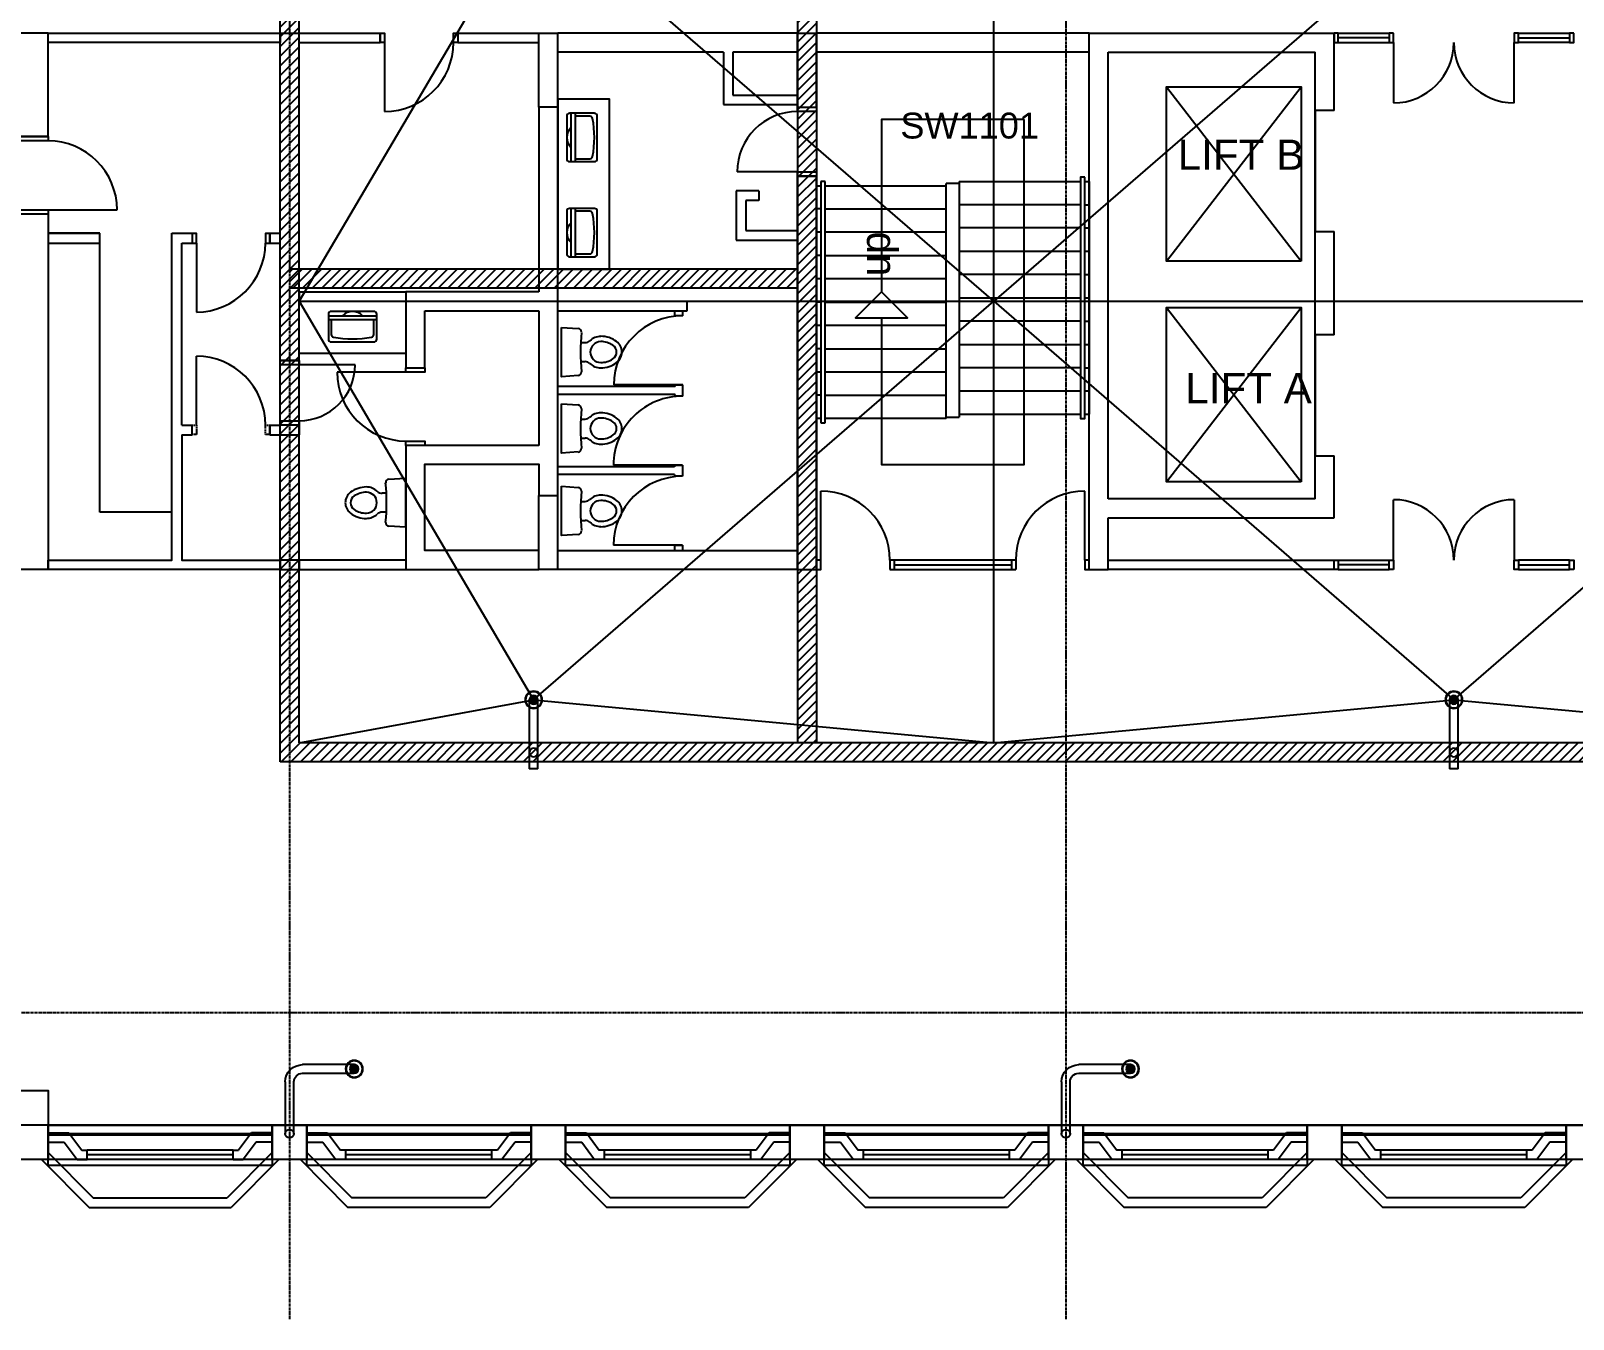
# Model space of a CAD drawing. Header units: millimetres. Extents: x -27283 to 25217, y -11774 to 11826.
# Drawn here: x -17533 to 350, y -11774 to 3161 of the extents above; entities that cross this region are included whole.
import ezdxf

# ---------------------------------------------------------------- set-up
doc = ezdxf.new("R2010")
doc.units = ezdxf.units.MM
for name, pattern in [('DASHED', [19.05, 12.7, -6.35]), ('PCENTRE', [50.8, 31.75, -6.35, 6.35, -6.35]), ('PCENTRE2', [28.575, 19.05, -3.175, 3.175, -3.175])]:
    doc.linetypes.add(name, pattern=pattern)
for name, color, linetype in [('Boundaries_and_building_grids', 140, 'PCENTRE2'), ('Columns_conc_steel_timber', 5, 'Continuous'), ('Eleventh Floor - Doors Windows and Openings', 1, 'Continuous'), ('Eleventh Floor - Multi-View Blocks', 7, 'Continuous'), ('Eleventh Floor - Stairs', 7, 'Continuous'), ('Eleventh Floor - Structural Members', 7, 'Continuous'), ('Eleventh Floor - Text and Leaders', 7, 'Continuous'), ('Eleventh Floor - Walls', 1, 'Continuous'), ('Furniture', 1, 'Continuous'), ('Lift Motor Room Roof - Piped Services', 7, 'Continuous'), ('Lift Motor Room Roof - Roofs', 7, 'Continuous'), ('Rain_and_storm_water', 1, 'Continuous'), ('Roof - Piped Services', 7, 'Continuous'), ('Roof - Roofs', 7, 'Continuous'), ('Roof - Structural Members', 7, 'Continuous'), ('Roof - Walls', 7, 'Continuous'), ('Tenth Floor - Doors Windows and Openings', 7, 'Continuous')]:
    doc.layers.add(name, color=color, linetype=linetype)
doc.styles.add('arial', font='arial.ttf')
pattern_1 = [(0, (-13468.7696, -115.976), (0, 6.25), [])]

# ---------------------------------------------------------------- blocks, each defined once
blk = doc.blocks.new('LH RW Outlet')
at = {"layer": 'Roof - Piped Services', "linetype": 'Continuous'}
h = blk.add_hatch(dxfattribs=at)
h.set_pattern_fill('lines', color=2, scale=6.25, style=0)
h.set_pattern_definition(pattern_1)
h.paths.add_polyline_path([(700, -750, -1), (800, -750, -1)])
at = {"layer": 'Roof - Piped Services', "color": 4, "linetype": 'Continuous', "lineweight": -3}
for p, q in [((-50, -600), (-50, 0)), ((50, 0), (50, -600)), ((150, -700), (750, -700)), ((750, -800), (150, -800))]:
    blk.add_line(p, q, dxfattribs=at)
at = {"layer": 'Roof - Piped Services', "color": 4, "linetype": 'Continuous'}
blk.add_circle((750, -750), 100, dxfattribs=at)
at = {"layer": 'Roof - Piped Services', "color": 1, "linetype": 'Continuous'}
for radius in [93.8, 50]:
    blk.add_circle((750, -750), radius, dxfattribs=at)
at = {"layer": 'Roof - Piped Services', "color": 2, "linetype": 'Continuous'}
blk.add_circle((750, -750), 50, dxfattribs=at)
at = {"layer": 'Roof - Piped Services', "color": 4, "linetype": 'Continuous', "lineweight": -3}
for radius in [200, 100]:
    blk.add_arc((150, -600), radius, 180, 270, dxfattribs=at)
blk = doc.blocks.new('RW Outlet upper')
at = {"layer": 'Lift Motor Room Roof - Piped Services', "linetype": 'Continuous'}
h = blk.add_hatch(dxfattribs=at)
h.set_pattern_fill('lines', color=2, scale=6.25, style=0)
h.set_pattern_definition(pattern_1)
h.paths.add_polyline_path([(700, -750, -1), (800, -750, -1)])
at = {"layer": 'Lift Motor Room Roof - Piped Services', "color": 4, "linetype": 'Continuous', "lineweight": -3}
for p, q in [((700, -140, -4080), (700, 50, -4080)), ((800, 50, -4080), (700, 50, -4080)), ((800, 50, -4080), (800, -140, -4080)), ((700, -750), (700, -140)), ((800, -140), (800, -750))]:
    blk.add_line(p, q, dxfattribs=at)
blk.add_circle((750, -140, -4080), 50, dxfattribs=at)
blk.add_circle((750, -140, -4080), 50, dxfattribs=at)
at = {"layer": 'Lift Motor Room Roof - Piped Services', "color": 4, "linetype": 'Continuous'}
blk.add_circle((750, -750), 100, dxfattribs=at)
at = {"layer": 'Lift Motor Room Roof - Piped Services', "color": 1, "linetype": 'Continuous'}
for radius in [93.8, 50]:
    blk.add_circle((750, -750), radius, dxfattribs=at)
at = {"layer": 'Lift Motor Room Roof - Piped Services', "color": 2, "linetype": 'Continuous'}
blk.add_circle((750, -750), 50, dxfattribs=at)

msp = doc.modelspace()

# ---------------------------------------------------------------- hatches: boundary and pattern name
at = {"layer": 'Roof - Walls', "linetype": 'Continuous', "lineweight": -3}
h = msp.add_hatch(dxfattribs=at)
h.set_pattern_fill('ANSI31', color=8, scale=25)
h.paths.add_polyline_path([(-14643, 5366), (12577, 5366), (12577, -5314), (-14643, -5314)])
h.paths.add_polyline_path([(-14423, 5146), (12357, 5146), (12357, -5094), (-14423, -5094)])
h = msp.add_hatch(dxfattribs=at)
h.set_pattern_fill('ANSI31', color=8, scale=25)
h.paths.add_polyline_path([(-8423, 5146), (-8423, -5094), (-8643, -5094), (-8643, 5146)])
h = msp.add_hatch(dxfattribs=at)
h.set_pattern_fill('ANSI31', color=8, scale=25)
h.set_pattern_definition([(45, (0, -33), (-56.1266, 56.1266), [])])
h.paths.add_polyline_path([(-14533, 401), (-8643, 401), (-8643, 181), (-14533, 181)])

# ---------------------------------------------------------------- linework, layer by layer
at = {"layer": 'Boundaries_and_building_grids', "color": 140, "linetype": 'PCENTRE', "lineweight": -3}
for p, q in [((-14533, 11826), (-14533, -11774)), ((-5533, 11826), (-5533, -11774)), ((25217, -8224), (-27283, -8224))]:
    msp.add_line(p, q, dxfattribs=at)
at = {"layer": 'Columns_conc_steel_timber', "color": 5, "linetype": 'Continuous', "elevation": 37950}
for points in [[(-17333, -9924), (-17733, -9924), (-17733, -9124), (-17333, -9124), (-17333, -9924)], [(-14333, -9924), (-14733, -9924), (-14733, -9524), (-14333, -9524), (-14333, -9924)], [(-11333, -9924), (-11733, -9924), (-11733, -9524), (-11333, -9524), (-11333, -9924)], [(-8333, -9924), (-8733, -9924), (-8733, -9524), (-8333, -9524), (-8333, -9924)], [(-5333, -9924), (-5733, -9924), (-5733, -9524), (-5333, -9524), (-5333, -9924)], [(-2333, -9924), (-2733, -9924), (-2733, -9524), (-2333, -9524), (-2333, -9924)], [(667, -9924), (267, -9924), (267, -9524), (667, -9524), (667, -9924)]]:
    msp.add_lwpolyline(points, dxfattribs=at)
at = {"layer": 'Eleventh Floor - Doors Windows and Openings', "color": 1, "linetype": 'Continuous'}
for p, q in [((-2373, 3136, 37950), (-1783, 3136, 37950)), ((-1783, 3081, 37950), (-2373, 3081, 37950)), ((-283, 3136, 37950), (307, 3136, 37950)), ((-283, 3081, 37950), (307, 3081, 37950)), ((-13433, 3026, 37950), (-13433, 2226, 37950)), ((-2373, 3026, 37950), (-1783, 3026, 37950)), ((-1733, 3026, 37950), (-1733, 2326, 37950)), ((-333, 2326, 37950), (-333, 3026, 37950)), ((307, 3026, 37950), (-283, 3026, 37950)), ((-8643, 1526, 37950), (-9343, 1526, 37950)), ((-17333, 1086, 37950), (-16533, 1086, 37950)), ((-15613, 701, 37950), (-15613, -99, 37950)), ((-15613, -1409, 37950), (-15613, -609, 37950)), ((-13773, -709, 37950), (-14423, -709, 37950)), ((-13183, -794, 37950), (-13983, -794, 37950)), ((-9973, -943, 37950), (-10773, -943, 37950)), ((-9978, -1873, 37950), (-10778, -1873, 37950)), ((-8373, -2974, 37950), (-8373, -2174, 37950)), ((-5313, -2974, 37950), (-5313, -2174, 37950)), ((-1733, -2974, 37950), (-1733, -2274, 37950)), ((-333, -2274, 37950), (-333, -2974, 37950)), ((-9978, -2803, 37950), (-10778, -2803, 37950)), ((-7573, -2974, 37950), (-7573, -3084, 37950)), ((-6113, -2974, 37950), (-7573, -2974, 37950)), ((-7523, -2974, 37950), (-7523, -3084, 37950)), ((-7523, -2974, 37950), (-7523, -3084, 37950)), ((-6163, -2974, 37950), (-6163, -3084, 37950)), ((-6113, -2974, 37950), (-6113, -3084, 37950)), ((-2373, -2974, 37950), (-1783, -2974, 37950)), ((-1783, -3029, 37950), (-2373, -3029, 37950)), ((307, -2974, 37950), (-283, -2974, 37950)), ((-283, -3029, 37950), (307, -3029, 37950)), ((-7573, -3084, 37950), (-6113, -3084, 37950)), ((-2373, -3084, 37950), (-1783, -3084, 37950)), ((-283, -3084, 37950), (307, -3084, 37950)), ((-15186, -9814, 37950), (-16880, -9814, 37950)), ((-16880, -9924, 37950), (-16880, -9814, 37950)), ((-15186, -9924, 37950), (-15186, -9814, 37950)), ((-12186, -9814, 37950), (-13880, -9814, 37950)), ((-13880, -9924, 37950), (-13880, -9814, 37950)), ((-12186, -9924, 37950), (-12186, -9814, 37950)), ((-10880, -9924, 37950), (-10880, -9814, 37950)), ((-9186, -9814, 37950), (-10880, -9814, 37950)), ((-9186, -9924, 37950), (-9186, -9814, 37950)), ((-7880, -9924, 37950), (-7880, -9814, 37950)), ((-6186, -9814, 37950), (-7880, -9814, 37950)), ((-6186, -9924, 37950), (-6186, -9814, 37950)), ((-4880, -9924, 37950), (-4880, -9814, 37950)), ((-3186, -9814, 37950), (-4880, -9814, 37950)), ((-3186, -9924, 37950), (-3186, -9814, 37950)), ((-186, -9814, 37950), (-1880, -9814, 37950)), ((-1880, -9924, 37950), (-1880, -9814, 37950)), ((-186, -9924, 37950), (-186, -9814, 37950)), ((-15186, -9869, 37950), (-16880, -9869, 37950)), ((-15186, -9924, 37950), (-16880, -9924, 37950)), ((-12186, -9869, 37950), (-13880, -9869, 37950)), ((-12186, -9924, 37950), (-13880, -9924, 37950)), ((-9186, -9869, 37950), (-10880, -9869, 37950)), ((-9186, -9924, 37950), (-10880, -9924, 37950)), ((-6186, -9869, 37950), (-7880, -9869, 37950)), ((-6186, -9924, 37950), (-7880, -9924, 37950)), ((-3186, -9869, 37950), (-4880, -9869, 37950)), ((-3186, -9924, 37950), (-4880, -9924, 37950)), ((-186, -9869, 37950), (-1880, -9869, 37950)), ((-186, -9924, 37950), (-1880, -9924, 37950))]:
    msp.add_line(p, q, dxfattribs=at)
at = {"layer": 'Eleventh Floor - Doors Windows and Openings', "color": 1, "linetype": 'Continuous', "elevation": 37950}
for points in [[(-13433, 3026), (-13483, 3026), (-13483, 3136), (-13433, 3136), (-13433, 3026)], [(-12583, 3026), (-12633, 3026), (-12633, 3136), (-12583, 3136), (-12583, 3026)], [(-2373, 3136), (-2423, 3136), (-2423, 3026), (-2373, 3026), (-2373, 3136)], [(-1733, 3136), (-1783, 3136), (-1783, 3026), (-1733, 3026), (-1733, 3136)], [(-283, 3136), (-333, 3136), (-333, 3026), (-283, 3026), (-283, 3136)], [(357, 3136), (307, 3136), (307, 3026), (357, 3026), (357, 3136)], [(-8423, 2226), (-8643, 2226), (-8643, 2276), (-8423, 2276), (-8423, 2226)], [(-17333, 1886), (-17733, 1886), (-17733, 1936), (-17333, 1936), (-17333, 1886)], [(-8423, 1476), (-8643, 1476), (-8643, 1526), (-8423, 1526), (-8423, 1476)], [(-17333, 1036), (-17733, 1036), (-17733, 1086), (-17333, 1086), (-17333, 1036)], [(-15663, 701), (-15613, 701), (-15613, 811), (-15663, 811), (-15663, 701)], [(-14813, 701), (-14763, 701), (-14763, 811), (-14813, 811), (-14813, 701)], [(-14423, -709), (-14643, -709), (-14643, -659), (-14423, -659), (-14423, -709)], [(-13183, -794), (-13183, -744), (-12963, -744), (-12963, -794), (-13183, -794)], [(-14423, -1409), (-14643, -1409), (-14643, -1359), (-14423, -1359), (-14423, -1409)], [(-13183, -1644), (-13183, -1594), (-12963, -1594), (-12963, -1644), (-13183, -1644)], [(-8373, -2974), (-8423, -2974), (-8423, -3084), (-8373, -3084), (-8373, -2974)], [(-7523, -2974), (-7523, -3029), (-6163, -3029)], [(-5263, -2974), (-5313, -2974), (-5313, -3084), (-5263, -3084), (-5263, -2974)], [(-2373, -3084), (-2423, -3084), (-2423, -2974), (-2373, -2974), (-2373, -3084)], [(-1733, -3084), (-1783, -3084), (-1783, -2974), (-1733, -2974), (-1733, -3084)], [(-283, -3084), (-333, -3084), (-333, -2974), (-283, -2974), (-283, -3084)], [(357, -3084), (307, -3084), (307, -2974), (357, -2974), (357, -3084)]]:
    msp.add_lwpolyline(points, dxfattribs=at)
at = {"layer": 'Eleventh Floor - Doors Windows and Openings', "color": 1, "linetype": 'DASHED', "elevation": 37950}
for points in [[(-15663, -1409), (-15613, -1409), (-15613, -1519), (-15663, -1519), (-15663, -1409)], [(-14813, -1409), (-14763, -1409), (-14763, -1519), (-14813, -1519), (-14813, -1409)]]:
    msp.add_lwpolyline(points, dxfattribs=at)
at = {"layer": 'Eleventh Floor - Doors Windows and Openings', "color": 1, "linetype": 'Continuous'}
for centre, radius, start, end in [((-13433, 3026, 37950), 800, 270, 0), ((-1733, 3026, 37950), 700, 270, 0), ((-333, 3026, 37950), 700, 180, 270), ((-8643, 1526, 37950), 700, 90, 180), ((-17333, 1086, 37950), 800, 0, 90), ((-15613, 701, 37950), 800, 270, 0), ((-9973, -943, 37950), 800, 90, 180), ((-15613, -1409, 37950), 800, 0, 90), ((-14423, -709, 37950), 650, 270, 0), ((-13183, -794, 37950), 800, 180, 270), ((-9978, -1873, 37950), 800, 89.6059, 179.999), ((-9978, -2803, 37950), 800, 90, 180), ((-8373, -2974, 37950), 800, 0, 90), ((-5313, -2974, 37950), 800, 90, 180), ((-1733, -2974, 37950), 700, 0, 90), ((-333, -2974, 37950), 700, 90, 180)]:
    msp.add_arc(centre, radius, start, end, dxfattribs=at)
at = {"layer": 'Eleventh Floor - Multi-View Blocks', "color": 1, "linetype": 'Continuous'}
for p, q in [((-11319, 2172, 37950), (-11319, 1678, 37950)), ((-10998, 2205, 37950), (-11286, 2205, 37950)), ((-11269, 1645, 37950), (-11269, 2205, 37950)), ((-11220, 2205, 37950), (-11220, 1645, 37950)), ((-11052, 2172, 37950), (-11220, 2172, 37950)), ((-10966, 1678, 37950), (-10966, 2172, 37950)), ((-11286, 1645, 37950), (-10998, 1645, 37950)), ((-11220, 1678, 37950), (-11052, 1678, 37950)), ((-10998, 1102, 37950), (-11286, 1102, 37950)), ((-11269, 542, 37950), (-11269, 1102, 37950)), ((-11220, 1102, 37950), (-11220, 542, 37950)), ((-11319, 1069, 37950), (-11319, 575, 37950)), ((-11052, 1069, 37950), (-11220, 1069, 37950)), ((-10966, 575, 37950), (-10966, 1069, 37950)), ((-11286, 542, 37950), (-10998, 542, 37950)), ((-11220, 575, 37950), (-11052, 575, 37950)), ((-14083, -124, 37950), (-14083, -412, 37950)), ((-14083, -141, 37950), (-13523, -141, 37950)), ((-13556, -91, 37950), (-14050, -91, 37950)), ((-13523, -412, 37950), (-13523, -124, 37950)), ((-13523, -190, 37950), (-14083, -190, 37950)), ((-14050, -190, 37950), (-14050, -358, 37950)), ((-13556, -358, 37950), (-13556, -190, 37950)), ((-11380, -278, 37950), (-11186, -290, 37950)), ((-14050, -445, 37950), (-13556, -445, 37950)), ((-11157, -453, 37950), (-11106, -453, 37950)), ((-14423, -574, 37950), (-13183, -574, 37950)), ((-11157, -673, 37950), (-11106, -673, 37950)), ((-11380, -1164, 37950), (-11186, -1176, 37950)), ((-11157, -1339, 37950), (-11106, -1339, 37950)), ((-11157, -1559, 37950), (-11106, -1559, 37950)), ((-11380, -2119, 37950), (-11186, -2132, 37950)), ((-13410, -2199, 37950), (-13461, -2199, 37950)), ((-11157, -2294, 37950), (-11106, -2294, 37950)), ((-13410, -2419, 37950), (-13461, -2419, 37950)), ((-13187, -2594, 37950), (-13381, -2582, 37950)), ((-11157, -2514, 37950), (-11106, -2514, 37950))]:
    msp.add_line(p, q, dxfattribs=at)
at = {"layer": 'Eleventh Floor - Multi-View Blocks', "color": 1, "linetype": 'Continuous', "elevation": 37950}
for points in [[(-11423, 397), (-10823, 397), (-10823, 2371), (-11423, 2371), (-11423, 397)], [(-11186, -835), (-11380, -848), (-11380, -278)], [(-11186, -1721), (-11380, -1734), (-11380, -1164)], [(-13381, -2037), (-13187, -2024), (-13187, -2594)], [(-11186, -2677), (-11380, -2689), (-11380, -2119)]]:
    msp.add_lwpolyline(points, dxfattribs=at)
at = {"layer": 'Eleventh Floor - Multi-View Blocks', "color": 1, "linetype": 'Continuous'}
for centre, radius, start, end in [((-11286, 2172, 37950), 32.9, 90, 180), ((-11052, 2139, 37950), 32.9, 10.8419, 90), ((-10998, 2172, 37950), 32.9, 0, 90), ((-11160, 1925, 37950), 159, 133.6027, 226.3973), ((-12170, 1925, 37950), 1171, 349.1581, 10.8419), ((-11286, 1678, 37950), 32.9, 180, 270), ((-11052, 1711, 37950), 32.9, 270, 349.1581), ((-10998, 1678, 37950), 32.9, 270, 0), ((-11286, 1069, 37950), 32.9, 90, 180), ((-10998, 1069, 37950), 32.9, 0, 90), ((-11160, 822, 37950), 159, 133.6027, 226.3973), ((-11052, 1037, 37950), 32.9, 10.8419, 90), ((-12170, 822, 37950), 1171, 349.1581, 10.8419), ((-11286, 575, 37950), 32.9, 180, 270), ((-11052, 608, 37950), 32.9, 270, 349.1581), ((-10998, 575, 37950), 32.9, 270, 0), ((-14050, -124, 37950), 32.9, 90, 180), ((-13803, -251, 37950), 159, 43.6024, 136.3976), ((-13556, -124, 37950), 32.9, 0, 90), ((-11189, -330, 37950), 40, 354.6102, 86.3467), ((-8722, -563, 37950), 2437, 174.6098, 185.3902), ((-14050, -412, 37950), 32.9, 180, 270), ((-14017, -358, 37950), 32.9, 180, 259.1577), ((-13803, 760, 37950), 1171, 259.1581, 280.8419), ((-13589, -358, 37950), 32.9, 280.8423, 0), ((-13556, -412, 37950), 32.9, 270, 0), ((-11106, -373, 37950), 80, 270, 313.63), ((-10925, -563, 37950), 182, 90, 133.63), ((-10925, -563, 37950), 121, 90, 270), ((-10925, -689, 37950), 309, 53.3735, 90), ((-10925, -699, 37950), 258, 56.6705, 90), ((-10835, -563, 37950), 94.1, 0, 56.6701), ((-10831, -563, 37950), 151, 0, 53.3737), ((-11106, -753, 37950), 80, 46.3694, 90), ((-10925, -563, 37950), 182, 226.3703, 270), ((-10925, -426, 37950), 258, 270, 303.3294), ((-10925, -436, 37950), 309, 270, 306.6265), ((-10835, -563, 37950), 94.1, 303.3295, 0), ((-10831, -563, 37950), 151, 306.6263, 0), ((-11189, -795, 37950), 40, 273.6533, 5.3898), ((-11189, -1216, 37950), 40, 354.6102, 86.3467), ((-8722, -1449, 37950), 2437, 174.6098, 185.3902), ((-11106, -1259, 37950), 80, 270, 313.63), ((-10925, -1449, 37950), 182, 90, 133.63), ((-10925, -1449, 37950), 121, 90, 270), ((-10925, -1576, 37950), 309, 53.3735, 90), ((-10925, -1586, 37950), 258, 56.6704, 90), ((-10835, -1449, 37950), 94.1, 0, 56.6701), ((-10831, -1449, 37950), 151, 0, 53.3737), ((-11106, -1639, 37950), 80, 46.3694, 90), ((-10925, -1449, 37950), 182, 226.3703, 270), ((-10925, -1312, 37950), 258, 270, 303.3294), ((-10925, -1322, 37950), 309, 270, 306.6265), ((-10835, -1449, 37950), 94.1, 303.3295, 0), ((-10831, -1449, 37950), 151, 306.6263, 0), ((-11189, -1682, 37950), 40, 273.6533, 5.3898), ((-13642, -2436, 37950), 309, 90, 126.6263), ((-13642, -2309, 37950), 182, 46.3701, 90), ((-13378, -2077, 37950), 40, 93.6525, 185.3899), ((-15845, -2309, 37950), 2437, 354.6099, 5.3902), ((-11189, -2171, 37950), 40, 354.6102, 86.3467), ((-13736, -2309, 37950), 151, 126.6262, 180), ((-13736, -2309, 37950), 151, 180, 233.3736), ((-13732, -2309, 37950), 94.1, 123.3292, 180), ((-13732, -2309, 37950), 94.1, 180, 236.67), ((-13642, -2446, 37950), 258, 90, 123.3293), ((-13642, -2309, 37950), 121, 270, 90), ((-13461, -2119, 37950), 80, 226.3694, 270), ((-8722, -2404, 37950), 2437, 174.6098, 185.3902), ((-11106, -2214, 37950), 80, 270, 313.63), ((-10925, -2404, 37950), 182, 90, 133.63), ((-10925, -2404, 37950), 121, 90, 270), ((-10925, -2531, 37950), 309, 53.3735, 90), ((-10925, -2541, 37950), 258, 56.6705, 90), ((-10831, -2404, 37950), 151, 0, 53.3737), ((-13642, -2183, 37950), 309, 233.3737, 270), ((-13642, -2173, 37950), 258, 236.6705, 270), ((-13642, -2309, 37950), 182, 270, 313.6305), ((-13461, -2499, 37950), 80, 90, 133.63), ((-10925, -2267, 37950), 258, 270, 303.3294), ((-10835, -2404, 37950), 94.1, 0, 56.6701), ((-10835, -2404, 37950), 94.1, 303.3295, 0), ((-10831, -2404, 37950), 151, 306.6263, 0), ((-13378, -2542, 37950), 40, 174.6101, 266.3476), ((-11189, -2637, 37950), 40, 273.6533, 5.3898), ((-11106, -2594, 37950), 80, 46.3694, 90), ((-10925, -2404, 37950), 182, 226.3703, 270), ((-10925, -2278, 37950), 309, 270, 306.6265)]:
    msp.add_arc(centre, radius, start, end, dxfattribs=at)
at = {"layer": 'Eleventh Floor - Stairs', "color": 8, "linetype": 'Continuous'}
for p, q in [((-4366, 2511, 37950), (-2804, 490, 37950)), ((-4366, 490, 37950), (-2804, 2511, 37950)), ((-4366, -47, 37950), (-2804, -2068, 37950)), ((-4366, -2068, 37950), (-2804, -47, 37950))]:
    msp.add_line(p, q, dxfattribs=at)
at = {"layer": 'Eleventh Floor - Stairs', "color": 1, "linetype": 'Continuous'}
for p, q in [((-8423, 1366, 37950), (-8423, -1334, 37950)), ((-8423, 1366, 37950), (-8373, 1366, 37950)), ((-8373, 1416, 37950), (-8373, -1384, 37950)), ((-8323, 1416, 37950), (-8373, 1416, 37950)), ((-8323, -1384, 37950), (-8323, 1416, 37950)), ((-8323, 1366, 37950), (-6918, 1366, 37950)), ((-6918, -1334, 37950), (-6918, 1391, 37950)), ((-6768, 1391, 37950), (-6918, 1391, 37950)), ((-6768, 1416, 37950), (-6768, -1318, 37950)), ((-6768, 1416, 37950), (-5363, 1416, 37950)), ((-5313, 1416, 37950), (-5263, 1416, 37950)), ((-5263, 1416, 37950), (-5263, -1284, 37950)), ((-8373, 1096, 37950), (-8423, 1096, 37950)), ((-8323, 1096, 37950), (-6918, 1096, 37950)), ((-5363, 1146, 37950), (-6768, 1146, 37950)), ((-5313, 1146, 37950), (-5263, 1146, 37950)), ((-8373, 826, 37950), (-8423, 826, 37950)), ((-6918, 826, 37950), (-8323, 826, 37950)), ((-5363, 876, 37950), (-6768, 876, 37950)), ((-5313, 876, 37950), (-5263, 876, 37950)), ((-8373, 556, 37950), (-8423, 556, 37950)), ((-8323, 556, 37950), (-6918, 556, 37950)), ((-6768, 606, 37950), (-5363, 606, 37950)), ((-5313, 606, 37950), (-5263, 606, 37950)), ((-8373, 286, 37950), (-8423, 286, 37950)), ((-6918, 286, 37950), (-8323, 286, 37950)), ((-5363, 336, 37950), (-6768, 336, 37950)), ((-5313, 336, 37950), (-5263, 336, 37950)), ((-8373, 16, 37950), (-8423, 16, 37950)), ((-8323, 16, 37950), (-6918, 16, 37950)), ((-6768, 66, 37950), (-5363, 66, 37950)), ((-5313, 66, 37950), (-5263, 66, 37950)), ((-8373, -254, 37950), (-8423, -254, 37950)), ((-6918, -254, 37950), (-8323, -254, 37950)), ((-5363, -204, 37950), (-6768, -204, 37950)), ((-5313, -204, 37950), (-5263, -204, 37950)), ((-8373, -524, 37950), (-8423, -524, 37950)), ((-8323, -524, 37950), (-6918, -524, 37950)), ((-6768, -474, 37950), (-5363, -474, 37950)), ((-5313, -474, 37950), (-5263, -474, 37950)), ((-8373, -794, 37950), (-8423, -794, 37950)), ((-6918, -794, 37950), (-8323, -794, 37950)), ((-5363, -744, 37950), (-6768, -744, 37950)), ((-5313, -744, 37950), (-5263, -744, 37950)), ((-8373, -1064, 37950), (-8423, -1064, 37950)), ((-8323, -1064, 37950), (-6918, -1064, 37950)), ((-6768, -1014, 37950), (-5363, -1014, 37950)), ((-5313, -1014, 37950), (-5263, -1014, 37950)), ((-8373, -1334, 37950), (-8423, -1334, 37950)), ((-8373, -1384, 37950), (-8323, -1384, 37950)), ((-6918, -1334, 37950), (-8323, -1334, 37950)), ((-6918, -1318, 37950), (-6768, -1318, 37950)), ((-6768, -1284, 37950), (-5363, -1284, 37950)), ((-5313, -1284, 37950), (-5263, -1284, 37950))]:
    msp.add_line(p, q, dxfattribs=at)
at = {"layer": 'Eleventh Floor - Stairs', "color": 8, "linetype": 'Continuous', "elevation": 37950}
for points in [[(-2804, 490), (-4366, 490), (-4366, 2511), (-2804, 2511), (-2804, 490)], [(-2804, -2068), (-4366, -2068), (-4366, -47), (-2804, -47), (-2804, -2068)]]:
    msp.add_lwpolyline(points, dxfattribs=at)
at = {"layer": 'Eleventh Floor - Stairs', "color": 1, "linetype": 'Continuous', "elevation": 37950}
for points in [[(-6015, 2135), (-7670, 2135), (-7670, 135)], [(-7670, -165), (-7670, -1865), (-6015, -1865), (-6015, 2135)], [(-5313, 1466), (-5363, 1466), (-5363, -1334), (-5313, -1334), (-5313, 1466)], [(-7670, 135), (-7970, -165), (-7370, -165), (-7670, 135)]]:
    msp.add_lwpolyline(points, dxfattribs=at)
at = {"layer": 'Eleventh Floor - Structural Members', "color": 5, "linetype": 'Continuous'}
for p, q in [((-17333, 3136, 37950), (-17733, 3136, 37950)), ((-17333, 1936, 37950), (-17333, 3136, 37950)), ((-14643, 3136, 37950), (-14423, 3136, 37950)), ((-14643, -659, 37950), (-14643, 3136, 37950)), ((-14423, 3026, 37950), (-14423, 3136, 37950)), ((-14423, -659, 37950), (-14423, 3136, 37950)), ((-11643, 2276, 37950), (-11643, 3136, 37950)), ((-11643, 3136, 37950), (-11423, 3136, 37950)), ((-11423, 2276, 37950), (-11423, 3136, 37950)), ((-8643, 3136, 37950), (-8423, 3136, 37950)), ((-8643, 2276, 37950), (-8643, 3136, 37950)), ((-8423, 2276, 37950), (-8423, 3136, 37950)), ((-5263, 3136, 37950), (-2423, 3136, 37950)), ((-5263, -3084, 37950), (-5263, 3136, 37950)), ((-2423, 2236, 37950), (-2423, 3136, 37950)), ((-5043, -2264, 37950), (-5043, 2916, 37950)), ((-5043, 2916, 37950), (-2643, 2916, 37950)), ((-2643, 2236, 37950), (-2643, 2916, 37950)), ((-11423, 2276, 37950), (-11643, 2276, 37950)), ((-8643, 2276, 37950), (-8423, 2276, 37950)), ((-2643, 2236, 37950), (-2643, 836, 37950)), ((-2423, 2236, 37950), (-2643, 2236, 37950)), ((-17333, 1936, 37950), (-17733, 1936, 37950)), ((-8643, -3084, 37950), (-8643, 1476, 37950)), ((-8643, 1476, 37950), (-8423, 1476, 37950)), ((-8423, -3084, 37950), (-8423, 1476, 37950)), ((-17333, 1036, 37950), (-17733, 1036, 37950)), ((-17333, 1036, 37950), (-17333, -3084, 37950)), ((-2643, 836, 37950), (-2423, 836, 37950)), ((-2643, -364, 37950), (-2643, 836, 37950)), ((-2423, -364, 37950), (-2423, 836, 37950)), ((-2643, -364, 37950), (-2643, -1764, 37950)), ((-2423, -364, 37950), (-2643, -364, 37950)), ((-14423, -659, 37950), (-14643, -659, 37950)), ((-2643, -1764, 37950), (-2423, -1764, 37950)), ((-2643, -2264, 37950), (-2643, -1764, 37950)), ((-2423, -2484, 37950), (-2423, -1764, 37950)), ((-11643, -2224, 37950), (-11423, -2224, 37950)), ((-11643, -3084, 37950), (-11643, -2224, 37950)), ((-11423, -3084, 37950), (-11423, -2224, 37950)), ((-2643, -2264, 37950), (-5043, -2264, 37950)), ((-5043, -3084, 37950), (-5043, -2484, 37950)), ((-5043, -2484, 37950), (-2423, -2484, 37950)), ((-17333, -3084, 37950), (-17733, -3084, 37950)), ((-11423, -3084, 37950), (-11643, -3084, 37950)), ((-8643, -3084, 37950), (-8423, -3084, 37950)), ((-5263, -3084, 37950), (-5043, -3084, 37950))]:
    msp.add_line(p, q, dxfattribs=at)
at = {"layer": 'Eleventh Floor - Structural Members', "color": 5, "linetype": 'Continuous', "elevation": 37950}
for points in [[(-17333, -9924), (-17733, -9924), (-17733, -9124), (-17333, -9124), (-17333, -9924)], [(-14333, -9924), (-14733, -9924), (-14733, -9524), (-14333, -9524), (-14333, -9924)], [(-11333, -9924), (-11733, -9924), (-11733, -9524), (-11333, -9524), (-11333, -9924)], [(-8333, -9924), (-8733, -9924), (-8733, -9524), (-8333, -9524), (-8333, -9924)], [(-5333, -9924), (-5733, -9924), (-5733, -9524), (-5333, -9524), (-5333, -9924)], [(-2333, -9924), (-2733, -9924), (-2733, -9524), (-2333, -9524), (-2333, -9924)], [(667, -9924), (267, -9924), (267, -9524), (667, -9524), (667, -9924)]]:
    msp.add_lwpolyline(points, dxfattribs=at)
at = {"layer": 'Eleventh Floor - Walls', "color": 2, "linetype": 'Continuous'}
for p, q in [((-14423, 3136, 37950), (-13483, 3136, 37950)), ((-13483, 3136, 37950), (-13483, 3026, 37950)), ((-12583, 3136, 37950), (-12583, 3026, 37950)), ((-12583, 3136, 37950), (-11643, 3136, 37950)), ((-11643, 3026, 37950), (-11643, 3136, 37950)), ((-14423, 3026, 37950), (-13483, 3026, 37950)), ((-12583, 3026, 37950), (-11643, 3026, 37950)), ((-16733, 816, 37950), (-17333, 816, 37950)), ((-17333, 816, 37950), (-16733, 816, 37950)), ((-17333, 816, 37950), (-16733, 816, 37950)), ((-16869, 816, 37950), (-16984, 816, 37950)), ((-16733, 701, 37950), (-16733, 816, 37950)), ((-15898, 816, 37950), (-15663, 816, 37950)), ((-15663, 816, 37950), (-15663, 701, 37950)), ((-14763, 701, 37950), (-14763, 816, 37950)), ((-14763, 816, 37950), (-14643, 816, 37950)), ((-14763, 811, 37950), (-14763, 701, 37950)), ((-17333, 701, 37950), (-16733, 701, 37950)), ((-17333, 701, 37950), (-16733, 701, 37950)), ((-15783, -1409, 37950), (-15783, 701, 37950)), ((-15783, 701, 37950), (-15613, 701, 37950)), ((-14763, 701, 37950), (-14643, 701, 37950)), ((-14423, 136, 37950), (-13183, 136, 37950)), ((-14423, 136, 37950), (-14423, 26, 37950)), ((-14423, 26, 37950), (-13183, 26, 37950)), ((-11423, 26, 37950), (-9923, 26, 37950)), ((-9923, -84, 37950), (-9923, 26, 37950)), ((-11423, -84, 37950), (-9923, -84, 37950)), ((-10068, -84, 37950), (-10068, -143, 37950)), ((-9973, -143, 37950), (-10068, -143, 37950)), ((-9973, -143, 37950), (-9973, -84, 37950)), ((-10063, -963, 37950), (-11423, -963, 37950)), ((-10063, -1053, 37950), (-11423, -1053, 37950)), ((-10063, -963, 37950), (-10063, -943, 37950)), ((-10063, -943, 37950), (-9973, -943, 37950)), ((-10063, -1073, 37950), (-10063, -1053, 37950)), ((-9973, -1073, 37950), (-9973, -943, 37950)), ((-9973, -1073, 37950), (-10063, -1073, 37950)), ((-15783, -1409, 37950), (-15663, -1409, 37950)), ((-15663, -1524, 37950), (-15663, -1409, 37950)), ((-14763, -1409, 37950), (-14643, -1409, 37950)), ((-14763, -1519, 37950), (-14763, -1409, 37950)), ((-14763, -1409, 37950), (-14763, -1524, 37950)), ((-14423, -1409, 37950), (-14643, -1409, 37950)), ((-14423, -1409, 37950), (-14423, -1524, 37950)), ((-15783, -1524, 37950), (-15663, -1524, 37950)), ((-14763, -1524, 37950), (-14423, -1524, 37950)), ((-10068, -1893, 37950), (-11423, -1893, 37950)), ((-10068, -1873, 37950), (-10068, -1893, 37950)), ((-10068, -1873, 37950), (-9978, -1873, 37950)), ((-9978, -1873, 37950), (-9978, -2003, 37950)), ((-10068, -1983, 37950), (-11423, -1983, 37950)), ((-10068, -1983, 37950), (-10068, -2003, 37950)), ((-9978, -2003, 37950), (-10068, -2003, 37950)), ((-10068, -2803, 37950), (-10068, -2864, 37950)), ((-10068, -2803, 37950), (-9978, -2803, 37950)), ((-9978, -2803, 37950), (-9978, -2864, 37950)), ((-13183, -2974, 37950), (-14643, -2974, 37950)), ((-14423, -2974, 37950), (-14423, -3084, 37950)), ((-14643, -3084, 37950), (-14423, -3084, 37950)), ((-14423, -3084, 37950), (-13183, -3084, 37950))]:
    msp.add_line(p, q, dxfattribs=at)
at = {"layer": 'Eleventh Floor - Walls', "color": 3, "linetype": 'Continuous'}
for p, q in [((-11423, 2916, 37950), (-11423, 3136, 37950)), ((-8643, 3136, 37950), (-11423, 3136, 37950)), ((-8643, 2916, 37950), (-8643, 3136, 37950)), ((-5263, 3136, 37950), (-8423, 3136, 37950)), ((-8423, 3136, 37950), (-8423, 2916, 37950)), ((-5263, 2916, 37950), (-5263, 3136, 37950)), ((-9503, 2916, 37950), (-11423, 2916, 37950)), ((-9503, 2916, 37950), (-9503, 2306, 37950)), ((-9393, 2916, 37950), (-9393, 2416, 37950)), ((-8643, 2916, 37950), (-9393, 2916, 37950)), ((-5263, 2916, 37950), (-8423, 2916, 37950)), ((-9393, 2416, 37950), (-8643, 2416, 37950)), ((-8643, 2306, 37950), (-8643, 2416, 37950)), ((-11423, 2276, 37950), (-11643, 2276, 37950)), ((-11643, 2276, 37950), (-11643, 136, 37950)), ((-11423, -2224, 37950), (-11423, 2276, 37950)), ((-9503, 2306, 37950), (-8643, 2306, 37950)), ((-9093, 1306, 37950), (-9353, 1306, 37950)), ((-9353, 1306, 37950), (-9353, 736, 37950)), ((-9093, 1306, 37950), (-9093, 1196, 37950)), ((-9243, 1196, 37950), (-9243, 846, 37950)), ((-9093, 1196, 37950), (-9243, 1196, 37950)), ((-9353, 736, 37950), (-8643, 736, 37950)), ((-9243, 846, 37950), (-8643, 846, 37950)), ((-8643, 736, 37950), (-8643, 846, 37950)), ((-11643, 136, 37950), (-13183, 136, 37950)), ((-13183, 136, 37950), (-13183, -744, 37950)), ((-12963, -84, 37950), (-11643, -84, 37950)), ((-12963, -744, 37950), (-12963, -84, 37950)), ((-11643, -84, 37950), (-11643, -1644, 37950)), ((-13183, -744, 37950), (-12963, -744, 37950)), ((-13183, -1644, 37950), (-13183, -3084, 37950)), ((-11643, -1644, 37950), (-13183, -1644, 37950)), ((-11423, -3084, 37950), (-11423, -2864, 37950)), ((-11423, -2864, 37950), (-8643, -2864, 37950)), ((-8643, -2864, 37950), (-8643, -3084, 37950)), ((-13183, -3084, 37950), (-11643, -3084, 37950)), ((-8643, -3084, 37950), (-11423, -3084, 37950)), ((-17333, -9614, 37950), (-17092, -9614, 37950)), ((-17092, -9614, 37950), (-16942, -9814, 37950)), ((-14973, -9614, 37950), (-15124, -9814, 37950)), ((-14733, -9614, 37950), (-14973, -9614, 37950)), ((-14333, -9614, 37950), (-14092, -9614, 37950)), ((-14092, -9614, 37950), (-13942, -9814, 37950)), ((-11973, -9614, 37950), (-12124, -9814, 37950)), ((-11733, -9614, 37950), (-11973, -9614, 37950)), ((-11333, -9614, 37950), (-11092, -9614, 37950)), ((-11092, -9614, 37950), (-10942, -9814, 37950)), ((-8973, -9614, 37950), (-9124, -9814, 37950)), ((-8733, -9614, 37950), (-8973, -9614, 37950)), ((-8333, -9614, 37950), (-8092, -9614, 37950)), ((-8092, -9614, 37950), (-7942, -9814, 37950)), ((-5973, -9614, 37950), (-6124, -9814, 37950)), ((-5733, -9614, 37950), (-5973, -9614, 37950)), ((-5333, -9614, 37950), (-5092, -9614, 37950)), ((-5092, -9614, 37950), (-4942, -9814, 37950)), ((-2973, -9614, 37950), (-3124, -9814, 37950)), ((-2733, -9614, 37950), (-2973, -9614, 37950)), ((-2333, -9614, 37950), (-2092, -9614, 37950)), ((-2092, -9614, 37950), (-1942, -9814, 37950)), ((27, -9614, 37950), (-124, -9814, 37950)), ((267, -9614, 37950), (27, -9614, 37950)), ((-17333, -9724, 37950), (-17146, -9724, 37950)), ((-17146, -9724, 37950), (-16996, -9924, 37950)), ((-16942, -9814, 37950), (-16880, -9814, 37950)), ((-16880, -9924, 37950), (-16880, -9814, 37950)), ((-15186, -9924, 37950), (-15186, -9814, 37950)), ((-15186, -9814, 37950), (-15124, -9814, 37950)), ((-14919, -9724, 37950), (-15070, -9924, 37950)), ((-14733, -9724, 37950), (-14919, -9724, 37950)), ((-14333, -9724, 37950), (-14146, -9724, 37950)), ((-14146, -9724, 37950), (-13996, -9924, 37950)), ((-13880, -9814, 37950), (-13942, -9814, 37950)), ((-13880, -9924, 37950), (-13880, -9814, 37950)), ((-12186, -9924, 37950), (-12186, -9814, 37950)), ((-12124, -9814, 37950), (-12186, -9814, 37950)), ((-11919, -9724, 37950), (-12070, -9924, 37950)), ((-11733, -9724, 37950), (-11919, -9724, 37950)), ((-11333, -9724, 37950), (-11146, -9724, 37950)), ((-11146, -9724, 37950), (-10996, -9924, 37950)), ((-10880, -9814, 37950), (-10942, -9814, 37950)), ((-10880, -9924, 37950), (-10880, -9814, 37950)), ((-9124, -9814, 37950), (-9186, -9814, 37950)), ((-9186, -9924, 37950), (-9186, -9814, 37950)), ((-8919, -9724, 37950), (-9070, -9924, 37950)), ((-8733, -9724, 37950), (-8919, -9724, 37950)), ((-8333, -9724, 37950), (-8146, -9724, 37950)), ((-8146, -9724, 37950), (-7996, -9924, 37950)), ((-7880, -9814, 37950), (-7942, -9814, 37950)), ((-7880, -9924, 37950), (-7880, -9814, 37950)), ((-6124, -9814, 37950), (-6186, -9814, 37950)), ((-6186, -9924, 37950), (-6186, -9814, 37950)), ((-5919, -9724, 37950), (-6070, -9924, 37950)), ((-5733, -9724, 37950), (-5919, -9724, 37950)), ((-5333, -9724, 37950), (-5146, -9724, 37950)), ((-5146, -9724, 37950), (-4996, -9924, 37950)), ((-4880, -9814, 37950), (-4942, -9814, 37950)), ((-4880, -9924, 37950), (-4880, -9814, 37950)), ((-3124, -9814, 37950), (-3186, -9814, 37950)), ((-3186, -9924, 37950), (-3186, -9814, 37950)), ((-2919, -9724, 37950), (-3070, -9924, 37950)), ((-2733, -9724, 37950), (-2919, -9724, 37950)), ((-2333, -9724, 37950), (-2146, -9724, 37950)), ((-2146, -9724, 37950), (-1996, -9924, 37950)), ((-1880, -9814, 37950), (-1942, -9814, 37950)), ((-1880, -9924, 37950), (-1880, -9814, 37950)), ((-124, -9814, 37950), (-186, -9814, 37950)), ((-186, -9924, 37950), (-186, -9814, 37950)), ((81, -9724, 37950), (-70, -9924, 37950)), ((267, -9724, 37950), (81, -9724, 37950)), ((-17408, -9924, 37950), (-16856, -10479, 37950)), ((-17333, -9842, 37950), (-16810, -10369, 37950)), ((-16996, -9924, 37950), (-16880, -9924, 37950)), ((-14733, -9842, 37950), (-15256, -10369, 37950)), ((-14657, -9924, 37950), (-15210, -10479, 37950)), ((-15186, -9924, 37950), (-15070, -9924, 37950)), ((-14408, -9924, 37950), (-13856, -10479, 37950)), ((-14333, -9842, 37950), (-13810, -10369, 37950)), ((-13880, -9924, 37950), (-13996, -9924, 37950)), ((-11733, -9842, 37950), (-12256, -10369, 37950)), ((-11657, -9924, 37950), (-12210, -10479, 37950)), ((-12070, -9924, 37950), (-12186, -9924, 37950)), ((-11408, -9924, 37950), (-10856, -10479, 37950)), ((-11333, -9842, 37950), (-10810, -10369, 37950)), ((-10880, -9924, 37950), (-10996, -9924, 37950)), ((-8733, -9842, 37950), (-9256, -10369, 37950)), ((-8657, -9924, 37950), (-9210, -10479, 37950)), ((-9070, -9924, 37950), (-9186, -9924, 37950)), ((-8408, -9924, 37950), (-7856, -10479, 37950)), ((-8333, -9842, 37950), (-7810, -10369, 37950)), ((-7880, -9924, 37950), (-7996, -9924, 37950)), ((-5733, -9842, 37950), (-6256, -10369, 37950)), ((-5657, -9924, 37950), (-6210, -10479, 37950)), ((-6070, -9924, 37950), (-6186, -9924, 37950)), ((-5408, -9924, 37950), (-4856, -10479, 37950)), ((-5333, -9842, 37950), (-4810, -10369, 37950)), ((-4880, -9924, 37950), (-4996, -9924, 37950)), ((-2733, -9842, 37950), (-3256, -10369, 37950)), ((-2657, -9924, 37950), (-3210, -10479, 37950)), ((-3070, -9924, 37950), (-3186, -9924, 37950)), ((-2408, -9924, 37950), (-1856, -10479, 37950)), ((-2333, -9842, 37950), (-1810, -10369, 37950)), ((-1880, -9924, 37950), (-1996, -9924, 37950)), ((267, -9842, 37950), (-256, -10369, 37950)), ((343, -9924, 37950), (-210, -10479, 37950)), ((-70, -9924, 37950), (-186, -9924, 37950)), ((-16810, -10369, 37950), (-15256, -10369, 37950)), ((-12256, -10369, 37950), (-13810, -10369, 37950)), ((-9256, -10369, 37950), (-10810, -10369, 37950)), ((-6256, -10369, 37950), (-7810, -10369, 37950)), ((-3256, -10369, 37950), (-4810, -10369, 37950)), ((-256, -10369, 37950), (-1810, -10369, 37950)), ((-16856, -10479, 37950), (-15210, -10479, 37950)), ((-12210, -10479, 37950), (-13856, -10479, 37950)), ((-9210, -10479, 37950), (-10856, -10479, 37950)), ((-6210, -10479, 37950), (-7856, -10479, 37950)), ((-3210, -10479, 37950), (-4856, -10479, 37950)), ((-210, -10479, 37950), (-1856, -10479, 37950))]:
    msp.add_line(p, q, dxfattribs=at)
at = {"layer": 'Eleventh Floor - Walls', "color": 2, "linetype": 'Continuous', "elevation": 37950}
for points in [[(-14643, 3026), (-17333, 3026), (-17333, 3136), (-14643, 3136), (-14643, 3026)], [(-16733, -3084), (-17333, -3084), (-17333, -2974), (-15898, -2974), (-15898, 816)], [(-15783, -1524), (-15783, -2974), (-15663, -2974)], [(-15663, -2974), (-14643, -2974), (-14643, -3084)], [(-2423, -3084), (-5043, -3084), (-5043, -2974), (-2423, -2974)], [(-14643, -3084), (-16733, -3084)]]:
    msp.add_lwpolyline(points, dxfattribs=at)
at = {"layer": 'Eleventh Floor - Walls', "color": 3, "linetype": 'Continuous', "elevation": 37950}
msp.add_lwpolyline([(-11643, -3084), (-11643, -2864), (-12963, -2864), (-12963, -1864), (-11643, -1864), (-11643, -2224), (-11423, -2224)], dxfattribs=at)
at = {"layer": 'Furniture', "linetype": 'Continuous'}
for p, q in [((-16733, -2418, 37950), (-16733, 701, 37950)), ((-15898, -2418, 37950), (-16733, -2418, 37950))]:
    msp.add_line(p, q, dxfattribs=at)
at = {"layer": 'Lift Motor Room Roof - Roofs', "color": 4, "linetype": 'Continuous', "lineweight": -3}
for p, q in [((-14643, -5314, 46830), (-14643, 5366, 46830)), ((12577, -5314, 46830), (-14643, -5314, 46830))]:
    msp.add_line(p, q, dxfattribs=at)
at = {"layer": 'Lift Motor Room Roof - Roofs', "color": 3, "linetype": 'Continuous', "lineweight": -3}
for p, q in [((-14423, -5094, 46830), (-14423, 5146, 46830)), ((12357, -5094, 46830), (-14423, -5094, 46830))]:
    msp.add_line(p, q, dxfattribs=at)
at = {"layer": 'Lift Motor Room Roof - Roofs', "color": 1, "linetype": 'Continuous', "lineweight": -3}
for p, q in [((-6368, -5094, 46830), (-6368, 5146, 46830)), ((-11703, 4646, 46830), (-14423, 26, 46830)), ((-6368, 26, 46830), (-11703, 4646, 46830)), ((-1033, 4646, 46830), (-6368, 26, 46830)), ((-14423, 26, 46830), (9357, 26, 46830)), ((-14423, 26, 46830), (-11703, -4594, 46830)), ((-11703, -4594, 46830), (-6368, 26, 46830)), ((-6368, 26, 46830), (-1033, -4594, 46830)), ((-1033, -4594, 46830), (4302, 26, 46830)), ((-14423, -5094, 46830), (-11703, -4594, 46830)), ((-11703, -4594, 46830), (-6368, -5094, 46830)), ((-6368, -5094, 46830), (-1033, -4594, 46830)), ((-1033, -4594, 46830), (4302, -5094, 46830))]:
    msp.add_line(p, q, dxfattribs=at)
at = {"layer": 'Roof - Roofs', "color": 3, "linetype": 'Continuous', "lineweight": -3}
for p, q in [((22767, -9524, 42250), (-24833, -9524, 42250)), ((23167, -9924, 42250), (-25233, -9924, 42250))]:
    msp.add_line(p, q, dxfattribs=at)
at = {"layer": 'Roof - Roofs', "color": 4, "linetype": 'Continuous', "lineweight": -3}
for centre in [(-14533, -9624, 42250), (-5533, -9624, 42250)]:
    msp.add_circle(centre, 50, dxfattribs=at)
at = {"layer": 'Roof - Structural Members', "color": 5, "linetype": 'Continuous'}
for p, q in [((-5043, -2264, 42250), (-5043, 2916, 42250)), ((-5043, 2916, 42250), (-2643, 2916, 42250)), ((-2643, -2264, 42250), (-2643, 2916, 42250)), ((-2643, -2264, 42250), (-5043, -2264, 42250))]:
    msp.add_line(p, q, dxfattribs=at)
at = {"layer": 'Roof - Structural Members', "color": 1, "linetype": 'Continuous'}
for p, q in [((-4366, 2511, 42250), (-2804, 490, 42250)), ((-4366, 490, 42250), (-2804, 2511, 42250)), ((-4366, -2068, 42250), (-2804, -47, 42250)), ((-4366, -47, 42250), (-2804, -2068, 42250))]:
    msp.add_line(p, q, dxfattribs=at)
at = {"layer": 'Roof - Structural Members', "color": 1, "linetype": 'Continuous', "elevation": 42250}
for points in [[(-2804, 490), (-4366, 490), (-4366, 2511), (-2804, 2511), (-2804, 490)], [(-2804, -2068), (-4366, -2068), (-4366, -47), (-2804, -47), (-2804, -2068)]]:
    msp.add_lwpolyline(points, dxfattribs=at)
at = {"layer": 'Roof - Walls', "color": 3, "linetype": 'Continuous', "lineweight": -3}
for p, q in [((-8643, 5146, 42250), (-8643, -5094, 42250)), ((-8423, 5146, 42250), (-8423, -5094, 42250)), ((-14533, 401, 42250), (-8643, 401, 42250)), ((-14533, 181, 42250), (-8643, 181, 42250)), ((-8423, -5094, 42250), (-8643, -5094, 42250)), ((-8423, -5094, 42250), (-8423, -5094, 42250))]:
    msp.add_line(p, q, dxfattribs=at)
at = {"layer": 'Tenth Floor - Doors Windows and Openings', "color": 1, "linetype": 'Continuous'}
for p, q in [((-17333, -9623, 34500), (-14733, -9623, 34500)), ((-14733, -9643, 34500), (-17333, -9643, 34500)), ((-14333, -9623, 34500), (-11733, -9623, 34500)), ((-11733, -9643, 34500), (-14333, -9643, 34500)), ((-11333, -9623, 34500), (-8733, -9623, 34500)), ((-8733, -9643, 34500), (-11333, -9643, 34500)), ((-8333, -9623, 34500), (-5733, -9623, 34500)), ((-5733, -9643, 34500), (-8333, -9643, 34500)), ((-5333, -9623, 34500), (-2733, -9623, 34500)), ((-2733, -9643, 34500), (-5333, -9643, 34500)), ((-2333, -9623, 34500), (267, -9623, 34500)), ((267, -9643, 34500), (-2333, -9643, 34500))]:
    msp.add_line(p, q, dxfattribs=at)
at = {"layer": 'Tenth Floor - Doors Windows and Openings', "color": 1, "linetype": 'Continuous', "elevation": 34500}
for points in [[(-14733, -9994), (-17333, -9994), (-17333, -9524), (-14733, -9524), (-14733, -9994)], [(-11733, -9994), (-14333, -9994), (-14333, -9524), (-11733, -9524), (-11733, -9994)], [(-8733, -9994), (-11333, -9994), (-11333, -9524), (-8733, -9524), (-8733, -9994)], [(-5733, -9994), (-8333, -9994), (-8333, -9524), (-5733, -9524), (-5733, -9994)], [(-2733, -9994), (-5333, -9994), (-5333, -9524), (-2733, -9524), (-2733, -9994)], [(267, -9994), (-2333, -9994), (-2333, -9524), (267, -9524), (267, -9994)]]:
    msp.add_lwpolyline(points, dxfattribs=at)

# ---------------------------------------------------------------- block references
at = {"layer": 'Lift Motor Room Roof - Roofs', "color": 4, "linetype": 'Continuous', "lineweight": -3, "xscale": -1, "rotation": 180}
for p in [(-12453, -5344, 46830), (-1783, -5344, 46830)]:
    msp.add_blockref('RW Outlet upper', p, dxfattribs=at)
at = {"layer": 'Rain_and_storm_water', "color": 4, "linetype": 'Continuous', "lineweight": -3, "xscale": -1, "rotation": 180}
for p in [(-14533, -9624, 42250), (-5533, -9624, 42250)]:
    msp.add_blockref('LH RW Outlet', p, dxfattribs=at)

# ---------------------------------------------------------------- texts
at = {"layer": 'Eleventh Floor - Stairs', "color": 1, "linetype": 'Continuous'}
msp.add_text('up', height=347.7, rotation=90, dxfattribs=at).set_placement((-7571, 317, 37950))
at = {"layer": 'Eleventh Floor - Text and Leaders', "linetype": 'Continuous', "style": 'arial'}
for s, height, p in [('SW1101', 300, (-7451, 1913, 37950)), ('LIFT B', 350, (-4235, 1550, 37950)), ('LIFT A', 350, (-4147, -1157, 37950))]:
    msp.add_text(s, height=height, dxfattribs=at).set_placement(p)

doc.saveas('drawing.dxf')
